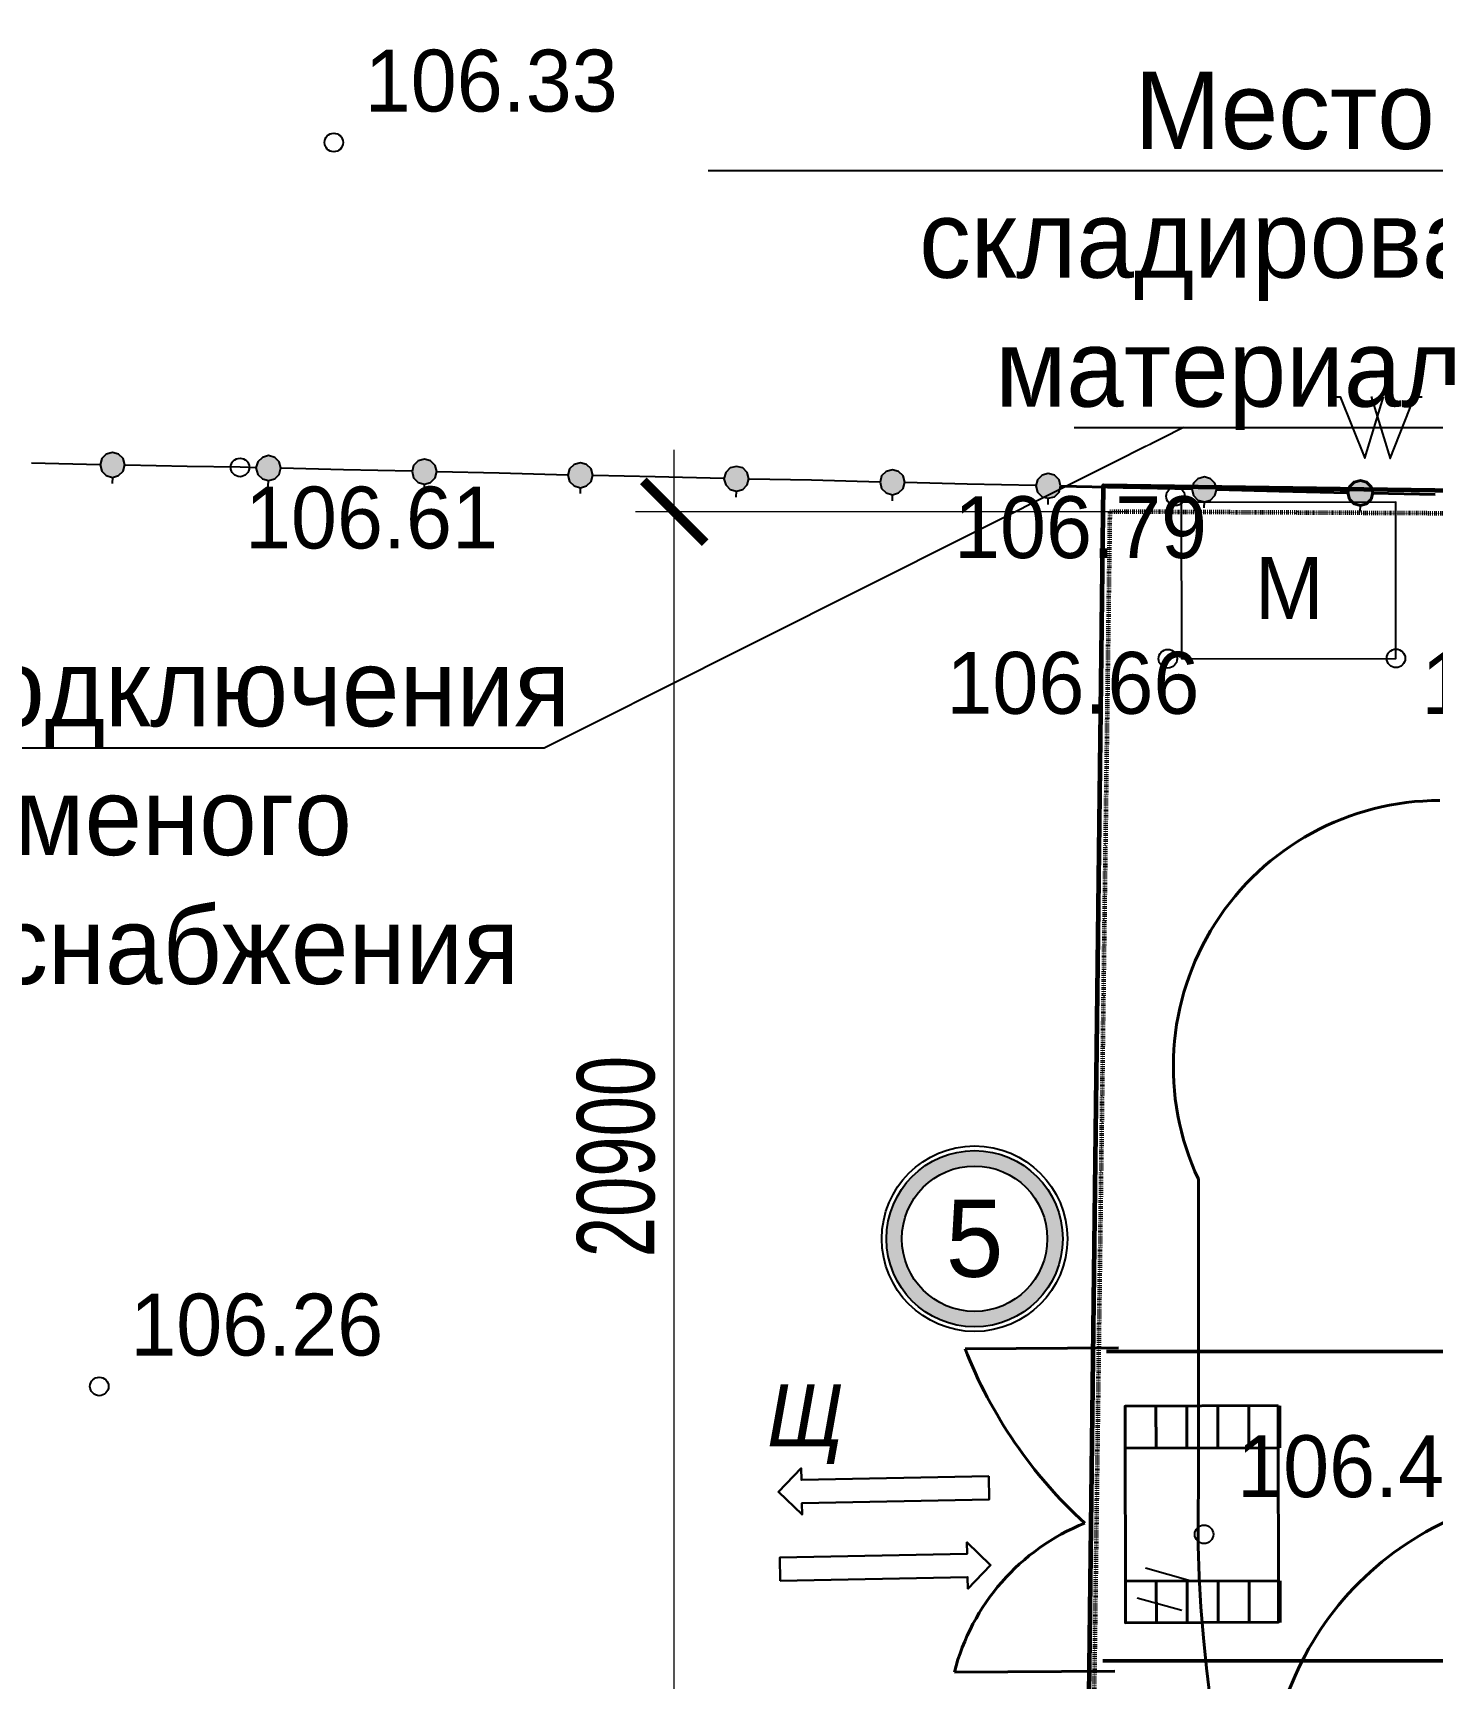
# Model space of a CAD drawing. Header units: millimetres. Extents: x 172667 to 1873135, y -274708 to 168495.
# Drawn here: x 1752736 to 1775356, y 65260 to 91858 of the extents above; entities that cross this region are included whole.
import ezdxf
from ezdxf import colors
from ezdxf.entities.mleader import LeaderData, LeaderLine
from ezdxf.enums import TextEntityAlignment as Align
from ezdxf.math import Vec2, Vec3

# ---------------------------------------------------------------- set-up
doc = ezdxf.new("R2010")
doc.units = ezdxf.units.MM
doc.linetypes.add('05.Ограждение стройплощадки', pattern=[8.0002, 3, -0.0001, -0.0001, 3, -2])
doc.linetypes.add('линия_сгиба', pattern=[1.25, 0.5, -0.25, 0, -0.25, 0, -0.25])
for name, color, linetype, lineweight in [('002 ОГРАЖДЕНИЕ', 82, '05.Ограждение стройплощадки', 40), ('005 ДОРОГА', 32, 'Continuous', 50), ('009 ЭНЕРГИЯ', 12, '07.Энергоснабжение', 25), ('011 ОП.ЗОНА.КРАН', 1, '02.Опасная зона кран', 40), ('012 ОП.ЗОНА.ЗДАНИЕ', 171, '01.Опасная зона здание', 40), ('017 ОТВОД', 7, '13.Граница отвода', 70)]:
    doc.layers.add(name, color=color, linetype=linetype, lineweight=lineweight)
for name, color, linetype in [('_ТОПО', 253, 'Continuous'), ('SC007', 7, 'Continuous'), ('для геологии', 7, 'Continuous')]:
    doc.layers.add(name, color=color, linetype=linetype)
doc.styles.add('17', font='', dxfattribs={"height": 0.000909972})
doc.styles.add('6', font='', dxfattribs={"height": 0.001503})
doc.styles.add('F2', font='', dxfattribs={"height": 0.000909972})
doc.styles.get("Standard").update_dxf_attribs({"font": '', "height": 500})
doc.styles.add('размеры', font='', dxfattribs={"width": 0.7})
doc.styles.get('17').set_extended_font_data('Bm431', italic=True)
doc.styles.get('6').set_extended_font_data('P131')
doc.styles.get('F2').set_extended_font_data('D431')
doc.styles.get('Standard').set_extended_font_data('T-FLEX Type A')
doc.styles.get('размеры').set_extended_font_data('T-FLEX Type A')
doc.linetypes.add('01.Опасная зона здание', pattern='A,1,-2,10,-0.05,[1,линии ППР.shx,S=0.2,R=180,X=0,Y=-1],-0.05,10,-2', length=25.1)
doc.linetypes.add('02.Опасная зона кран', pattern='A,1,-2,10,-0.05,[3,линии ППР.shx,S=0.2,R=180,X=0,Y=-1],-0.05,10,-2', length=25.1)
doc.linetypes.add('07.Энергоснабжение', pattern='A,25,-1,[9,SHAPES,S=0.004,R=0,X=0,Y=0],-1', length=27)
doc.linetypes.add('13.Граница отвода', pattern='A,20,[14,SHAPES,S=0.01,R=0,X=0,Y=0],-2.5', length=22.5)
doc.dimstyles.new('SPDS 500', dxfattribs={"dimscale": 500, "dimtxt": 2.5, "dimasz": 2, "dimexe": 1.25, "dimexo": 0, "dimtad": 1, "dimdec": 0, "dimtxsty": 'размеры', "dimblk": 'ARCHTICK', "dimcen": 2.5, "dimdle": 2, "dimclrd": 256, "dimclre": 256, "dimclrt": 1, "dimaunit": 1, "dimadec": 0, "dimazin": 2, "dimtfac": 0.75, "dimtdec": 0, "dimtix": 1, "dimtmove": 1, "dimatfit": 3, "dimfxl": 1.25, "dimtolj": 1, "dimlwd": 20, "dimlwe": 20, "dimarcsym": 0})

# ---------------------------------------------------------------- blocks, each defined once
blk = doc.blocks.new('SYMBOL2060001')
at = {"layer": 'SC007'}
blk.add_circle((0, 0), 0.15, dxfattribs=at)
blk = doc.blocks.new('SYMBOL2090002')
at = {"true_color": 0xffffff}
h = blk.add_hatch(color=7, dxfattribs=at)
edge = h.paths.add_edge_path()
edge.add_arc((0, 0), 0.25, 0, 360)
at = {"true_color": 0x000000}
h = blk.add_hatch(color=18, dxfattribs=at)
edge = h.paths.add_edge_path()
edge.add_arc((0, 0), 0.075, 0, 360)
at = {"color": 18, "linetype": 'Continuous', "lineweight": 0, "true_color": 0x000000}
for radius in [0.25, 0.075]:
    blk.add_circle((0, 0), radius, dxfattribs=at)
blk = doc.blocks.new('SYMBOL2080018')
at = {"layer": 'SC007'}
for points in [[(-0.25, -0.4), (-0.25, 0.35)], [(0.25, -0.4), (0.25, 0.35)]]:
    blk.add_lwpolyline(points, dxfattribs=at)
blk = doc.blocks.new('огр.скорости')
at = {"ltscale": 200}
h = blk.add_hatch(color=20, dxfattribs=at)
h.paths.add_polyline_path([(-570, 0, 0.214798), (-378, -427), (-197, -427, -0.292358), (-470, 0, -1), (470, 0, -0.291644), (198, -426), (379, -426, 0.21411), (570, 0, 1)])
h.paths.add_polyline_path([(379, -426), (198, -426, -0.220675), (-197, -427), (-378, -427, 0.379706)])
for radius in [600, 570, 470]:
    blk.add_circle((0, 0), radius, dxfattribs=at)
blk.add_text('5', height=500, dxfattribs=at).set_placement((0, 0), align=Align.MIDDLE)
blk = doc.blocks.new('_None')
blk = doc.blocks.new('_ArchTick')
at = {"color": 0, "linetype": 'ByBlock', "const_width": 0.15}
blk.add_lwpolyline([(-0.5, -0.5), (0.5, 0.5)], dxfattribs=at)
blk = doc.blocks.new('*D277')
at = {"linetype": 'Continuous', "lineweight": 20, "transparency": 16777216}
for p, q in [((1763105, 62269), (1763105, 85116)), ((1770449, 84116), (1762480, 84116)), ((1764336, 63269), (1762480, 63269))]:
    blk.add_line(p, q, dxfattribs=at)
at = {"layer": 'Defpoints', "color": 0, "transparency": 16777216}
for p in [(1763105, 84116), (1770449, 84116, 106790), (1764336, 63269, 107296)]:
    blk.add_point(p, dxfattribs=at)
at = {"lineweight": 20, "transparency": 16777216, "xscale": 1000, "yscale": 1000, "zscale": 1000}
for p, rotation in [((1763105, 84116), 90), ((1763105, 63269), 270)]:
    blk.add_blockref('_ArchTick', p, dxfattribs=dict(at, rotation=rotation))
at = {"color": 1, "transparency": 16777216, "insert": (1762167, 73692), "char_height": 1250, "attachment_point": 5, "rotation": 90, "style": 'размеры'}
blk.add_mtext('\\A1;20900', dxfattribs=at)

msp = doc.modelspace()

# ---------------------------------------------------------------- hatches: boundary and pattern name
at = {"layer": '_ТОПО', "linetype": 'ByBlock', "lineweight": -2}
for points in [[(1754021.2, 84670.1), (1754121.2, 84700.1), (1754196.2, 84770.1), (1754221.2, 84875.1), (1754196.2, 84975.1), (1754121.2, 85045.1), (1754021.2, 85075.1), (1753921.2, 85045.1), (1753851.2, 84975.1), (1753821.2, 84875.1), (1753851.2, 84770.1), (1753921.2, 84700.1)], [(1756546.2, 84620.1), (1756646.2, 84650.1), (1756716.2, 84720.1), (1756746.2, 84825.1), (1756716.2, 84925.1), (1756646.2, 84995.1), (1756546.2, 85025.1), (1756446.2, 84995.1), (1756371.2, 84925.1), (1756341.2, 84825.1), (1756371.2, 84720.1), (1756446.2, 84650.1)], [(1759066.2, 84565.1), (1759166.2, 84590.1), (1759241.2, 84665.1), (1759266.2, 84765.1), (1759241.2, 84865.1), (1759166.2, 84940.1), (1759066.2, 84965.1), (1758966.2, 84940.1), (1758891.2, 84865.1), (1758866.2, 84765.1), (1758891.2, 84665.1), (1758966.2, 84590.1)], [(1761586.2, 84505.1), (1761686.2, 84535.1), (1761761.2, 84605.1), (1761786.2, 84710.1), (1761761.2, 84810.1), (1761686.2, 84880.1), (1761586.2, 84910.1), (1761486.2, 84880.1), (1761411.2, 84810.1), (1761386.2, 84710.1), (1761411.2, 84605.1), (1761486.2, 84535.1)], [(1764111.2, 84450.1), (1764211.2, 84475.1), (1764281.2, 84550.1), (1764311.2, 84650.1), (1764281.2, 84750.1), (1764211.2, 84825.1), (1764111.2, 84850.1), (1764006.2, 84825.1), (1763936.2, 84750.1), (1763906.2, 84650.1), (1763936.2, 84550.1), (1764006.2, 84475.1)], [(1766631.2, 84390.1), (1766731.2, 84420.1), (1766806.2, 84490.1), (1766831.2, 84595.1), (1766806.2, 84695.1), (1766731.2, 84765.1), (1766631.2, 84795.1), (1766531.2, 84765.1), (1766456.2, 84695.1), (1766431.2, 84595.1), (1766456.2, 84490.1), (1766531.2, 84420.1)], [(1769151.2, 84335.1), (1769251.2, 84360.1), (1769326.2, 84435.1), (1769351.2, 84535.1), (1769326.2, 84635.1), (1769251.2, 84710.1), (1769151.2, 84735.1), (1769051.2, 84710.1), (1768976.2, 84635.1), (1768951.2, 84535.1), (1768976.2, 84435.1), (1769051.2, 84360.1)]]:
    msp.add_hatch(color=8, dxfattribs=at).paths.add_polyline_path(points)
at = {"layer": '_ТОПО', "linetype": 'ByBlock', "lineweight": 40}
for points in [[(1771676.2, 84275.1), (1771776.2, 84305.1), (1771846.2, 84380.1), (1771876.2, 84480.1), (1771846.2, 84580.1), (1771776.2, 84650.1), (1771676.2, 84680.1), (1771571.2, 84650.1), (1771501.2, 84580.1), (1771471.2, 84480.1), (1771501.2, 84380.1), (1771571.2, 84305.1)], [(1774196.2, 84220.1), (1774296.2, 84245.1), (1774371.2, 84320.1), (1774396.2, 84420.1), (1774371.2, 84520.1), (1774296.2, 84595.1), (1774196.2, 84620.1), (1774096.2, 84595.1), (1774021.2, 84520.1), (1773996.2, 84420.1), (1774021.2, 84320.1), (1774096.2, 84245.1)]]:
    msp.add_hatch(color=7, dxfattribs=at).paths.add_polyline_path(points)

# ---------------------------------------------------------------- linework, layer by layer
at = {"layer": '002 ОГРАЖДЕНИЕ', "linetype": 'ByBlock', "ltscale": 200}
for p, q in [((1770288.8, 70597.4, -103056.2), (1767805.2, 70585.4, -103056.2)), ((1770226.8, 65369.6, -103056.2), (1767632.9, 65357.1, -103056.2))]:
    msp.add_line(p, q, dxfattribs=at)
for centre, radius, start, end in [((1774845.4, 73342, -103056.2), 7560.6, 201.38254, 227.52655), ((1771069.4, 64476.2, -103056.2), 3547.6, 112.00501, 165.62215)]:
    msp.add_arc(centre, radius, start, end, dxfattribs=at)
at = {"layer": '005 ДОРОГА'}
for p, q in [((1809767.1, 70554.5, 105718), (1770090.6, 70540.2, 105718)), ((1770031.4, 65540.2, 105718), (1809768.9, 65540.2, 105718))]:
    msp.add_line(p, q, dxfattribs=at)
at = {"layer": '005 ДОРОГА', "lineweight": 40, "ltscale": 200}
for p, q in [((1770892.4, 69655.2), (1770893.7, 68980.5)), ((1771392.4, 69656.2), (1771393.7, 68981.5)), ((1771892.4, 69657.1), (1771893.7, 68982.4)), ((1772392.4, 69658.1), (1772393.7, 68983.4)), ((1772892.4, 69659), (1772893.7, 68984.3)), ((1772869, 68984.3), (1770393.7, 68979.6)), ((1772873.1, 66833.7), (1770397.8, 66828.9)), ((1770899.1, 66155.2), (1770897.8, 66829.9)), ((1771399.1, 66156.2), (1771397.8, 66830.8)), ((1771899.1, 66157.1), (1771897.8, 66831.8)), ((1772399.1, 66158.1), (1772397.8, 66832.8)), ((1772899.1, 66159), (1772897.8, 66833.7))]:
    msp.add_line(p, q, dxfattribs=at)
msp.add_lwpolyline([(1772867.7, 69665.2), (1772874.4, 66165.2), (1770399.1, 66154.2), (1770392.4, 69654.2)], close=True, dxfattribs=at)
at = {"layer": '005 ДОРОГА', "lineweight": 30, "ltscale": 200, "elevation": -103056.2}
for points in [[(1768189.8, 68524.4), (1768197.2, 68149.5), (1765168.2, 68089.5), (1765171.9, 67902), (1764789.5, 68269.5), (1765157, 68651.9), (1765160.7, 68464.4)], [(1764818, 66832.3), (1767847.1, 66892.3), (1767850.8, 66704.9), (1768218.3, 67087.2), (1767835.9, 67454.7), (1767839.6, 67267.2), (1764810.6, 67207.2)]]:
    msp.add_lwpolyline(points, close=True, dxfattribs=at)
at = {"layer": '011 ОП.ЗОНА.КРАН', "elevation": 108875}
msp.add_lwpolyline([(1771579.1, 68404.5), (1771579.1, 73323.6)], dxfattribs=at)
at = {"layer": '011 ОП.ЗОНА.КРАН'}
msp.add_arc((1792894.8, 67843.5, 108875), 21323, 178.49232, 344.51579, dxfattribs=at)
at = {"layer": '012 ОП.ЗОНА.ЗДАНИЕ'}
msp.add_arc((1777712, 63268.6, 107296.5), 5000, 89.94583, 180, dxfattribs=at)
at = {"layer": '017 ОТВОД', "color": 1, "linetype": '13.Граница отвода', "lineweight": 60, "elevation": -103056.2}
msp.add_lwpolyline([(1769145.1, 8582.2), (1770045.1, 84542.2), (1850035.1, 83412.2), (1849135.1, 7452.2)], close=True, dxfattribs=at)
at = {"layer": '017 ОТВОД', "color": 6, "linetype": 'линия_сгиба', "lineweight": 60, "ltscale": 5, "elevation": 3738.5}
msp.add_lwpolyline([(1769149.6, 9024.3), (1815482.4, 8078.8), (1815473.1, 83886.3), (1770145.1, 84117.2)], close=True, dxfattribs=at)
at = {"layer": '_ТОПО', "color": 8, "linetype": 'ByBlock', "lineweight": -2}
for p, q in [((1769361.2, 85478.8, 105544.8), (1769762.8, 85675.6, 105544.8)), ((1753821.2, 84875.1, 106789.5), (1752711.2, 84900.1, 106789.5)), ((1753821.2, 84875.1, 106789.5), (1752711.2, 84900.1, 106789.5)), ((1755231.2, 84850.1, 106789.5), (1754226.2, 84870.1, 106789.5)), ((1755231.2, 84850.1, 106789.5), (1754226.2, 84870.1, 106789.5)), ((1754021.2, 84675.1, 106789.5), (1754016.2, 84575.1, 106789.5)), ((1754021.2, 84675.1, 106789.5), (1754016.2, 84575.1, 106789.5)), ((1756541.2, 84625.1, 106789.5), (1756536.2, 84525.1, 106789.5)), ((1756541.2, 84625.1, 106789.5), (1756536.2, 84525.1, 106789.5)), ((1757756.2, 84795.1, 106789.5), (1756746.2, 84820.1, 106789.5)), ((1757756.2, 84795.1, 106789.5), (1756746.2, 84820.1, 106789.5)), ((1758866.2, 84770.1, 106789.5), (1757756.2, 84795.1, 106789.5)), ((1758866.2, 84770.1, 106789.5), (1757756.2, 84795.1, 106789.5)), ((1760276.2, 84740.1, 106789.5), (1759266.2, 84760.1, 106789.5)), ((1760276.2, 84740.1, 106789.5), (1759266.2, 84760.1, 106789.5)), ((1761386.2, 84710.1, 106789.5), (1760276.2, 84740.1, 106789.5)), ((1761386.2, 84710.1, 106789.5), (1760276.2, 84740.1, 106789.5)), ((1762796.2, 84680.1, 106789.5), (1761791.2, 84705.1, 106789.5)), ((1762796.2, 84680.1, 106789.5), (1761791.2, 84705.1, 106789.5)), ((1763906.2, 84655.1, 106789.5), (1762796.2, 84680.1, 106789.5)), ((1763906.2, 84655.1, 106789.5), (1762796.2, 84680.1, 106789.5)), ((1765321.2, 84625.1, 106789.5), (1764311.2, 84645.1, 106789.5)), ((1765321.2, 84625.1, 106789.5), (1764311.2, 84645.1, 106789.5)), ((1766431.2, 84595.1, 106789.5), (1765321.2, 84625.1, 106789.5)), ((1766431.2, 84595.1, 106789.5), (1765321.2, 84625.1, 106789.5)), ((1767841.2, 84565.1, 106789.5), (1766831.2, 84590.1, 106789.5)), ((1767841.2, 84565.1, 106789.5), (1766831.2, 84590.1, 106789.5)), ((1759061.2, 84565.1, 106789.5), (1759061.2, 84465.1, 106789.5)), ((1759061.2, 84565.1, 106789.5), (1759061.2, 84465.1, 106789.5)), ((1761581.2, 84510.1, 106789.5), (1761581.2, 84410.1, 106789.5)), ((1761581.2, 84510.1, 106789.5), (1761581.2, 84410.1, 106789.5)), ((1764106.2, 84450.1, 106789.5), (1764101.2, 84350.1, 106789.5)), ((1764106.2, 84450.1, 106789.5), (1764101.2, 84350.1, 106789.5)), ((1766626.2, 84395.1, 106789.5), (1766626.2, 84295.1, 106789.5)), ((1766626.2, 84395.1, 106789.5), (1766626.2, 84295.1, 106789.5)), ((1768951.2, 84540.1, 106789.5), (1767841.2, 84565.1, 106789.5)), ((1768951.2, 84540.1, 106789.5), (1767841.2, 84565.1, 106789.5)), ((1769146.2, 84335.1, 106789.5), (1769146.2, 84235.1, 106789.5)), ((1769146.2, 84335.1, 106789.5), (1769146.2, 84235.1, 106789.5)), ((1770361.2, 84510.1, 106789.5), (1769356.2, 84530.1, 106789.5)), ((1771471.2, 84485.1, 106789.5), (1770361.2, 84510.1, 106789.5)), ((1772886.2, 84450.1, 106789.5), (1771876.2, 84475.1, 106789.5)), ((1771671.2, 84280.1, 106789.5), (1771666.2, 84180.1, 106789.5)), ((1771671.2, 84280.1, 106789.5), (1771666.2, 84180.1, 106789.5)), ((1774191.2, 84220.1, 106789.5), (1774186.2, 84120.1, 106789.5)), ((1774191.2, 84220.1, 106789.5), (1774186.2, 84120.1, 106789.5))]:
    msp.add_line(p, q, dxfattribs=at)
at = {"layer": '_ТОПО', "color": 7, "linetype": 'ByBlock', "lineweight": 40}
for p, q in [((1770361.2, 84510.1, 106789.5), (1769356.2, 84530.1, 106789.5)), ((1771471.2, 84485.1, 106789.5), (1770361.2, 84510.1, 106789.5)), ((1772886.2, 84450.1, 106789.5), (1771876.2, 84475.1, 106789.5)), ((1773991.2, 84425.1, 106789.5), (1772886.2, 84450.1, 106789.5)), ((1775406.2, 84395.1, 106789.5), (1774396.2, 84415.1, 106789.5)), ((1775406.2, 84395.1, 106789.5), (1774396.2, 84415.1, 106789.5))]:
    msp.add_line(p, q, dxfattribs=at)
at = {"layer": '_ТОПО', "color": 7, "linetype": 'ByBlock', "lineweight": -2}
msp.add_line((1773991.2, 84425.1, 106789.5), (1772886.2, 84450.1, 106789.5), dxfattribs=at)
at = {"layer": '_ТОПО', "color": 8, "linetype": 'ByBlock', "lineweight": -2, "flags": 128}
for points, elevation in [([(1771261.2, 85463.6), (1769361.2, 85478.8), (1769759.6, 85275.6)], 105544.8), ([(1756341.2, 84825.1), (1756086.2, 84835.1), (1755231.2, 84850.1)], 106789.5), ([(1756341.2, 84825.1), (1756086.2, 84835.1), (1755231.2, 84850.1)], 106789.5)]:
    msp.add_lwpolyline(points, dxfattribs=dict(at, elevation=elevation))
for points, elevation in [([(1754021.2, 84670.1), (1754121.2, 84700.1), (1754196.2, 84770.1), (1754221.2, 84875.1), (1754196.2, 84975.1), (1754121.2, 85045.1), (1754021.2, 85075.1), (1753921.2, 85045.1), (1753851.2, 84975.1), (1753821.2, 84875.1), (1753851.2, 84770.1), (1753921.2, 84700.1), (1754021.2, 84670.1)], 106789.5), ([(1754021.2, 84670.1), (1754121.2, 84700.1), (1754196.2, 84770.1), (1754221.2, 84875.1), (1754196.2, 84975.1), (1754121.2, 85045.1), (1754021.2, 85075.1), (1753921.2, 85045.1), (1753851.2, 84975.1), (1753821.2, 84875.1), (1753851.2, 84770.1), (1753921.2, 84700.1), (1754021.2, 84670.1)], 106789.5), ([(1756546.2, 84620.1), (1756646.2, 84650.1), (1756716.2, 84720.1), (1756746.2, 84825.1), (1756716.2, 84925.1), (1756646.2, 84995.1), (1756546.2, 85025.1), (1756446.2, 84995.1), (1756371.2, 84925.1), (1756341.2, 84825.1), (1756371.2, 84720.1), (1756446.2, 84650.1), (1756546.2, 84620.1)], 106789.5), ([(1756546.2, 84620.1), (1756646.2, 84650.1), (1756716.2, 84720.1), (1756746.2, 84825.1), (1756716.2, 84925.1), (1756646.2, 84995.1), (1756546.2, 85025.1), (1756446.2, 84995.1), (1756371.2, 84925.1), (1756341.2, 84825.1), (1756371.2, 84720.1), (1756446.2, 84650.1), (1756546.2, 84620.1)], 106789.5), ([(1759066.2, 84565.1), (1759166.2, 84590.1), (1759241.2, 84665.1), (1759266.2, 84765.1), (1759241.2, 84865.1), (1759166.2, 84940.1), (1759066.2, 84965.1), (1758966.2, 84940.1), (1758891.2, 84865.1), (1758866.2, 84765.1), (1758891.2, 84665.1), (1758966.2, 84590.1), (1759066.2, 84565.1)], 106789.5), ([(1759066.2, 84565.1), (1759166.2, 84590.1), (1759241.2, 84665.1), (1759266.2, 84765.1), (1759241.2, 84865.1), (1759166.2, 84940.1), (1759066.2, 84965.1), (1758966.2, 84940.1), (1758891.2, 84865.1), (1758866.2, 84765.1), (1758891.2, 84665.1), (1758966.2, 84590.1), (1759066.2, 84565.1)], 106789.5), ([(1761586.2, 84505.1), (1761686.2, 84535.1), (1761761.2, 84605.1), (1761786.2, 84710.1), (1761761.2, 84810.1), (1761686.2, 84880.1), (1761586.2, 84910.1), (1761486.2, 84880.1), (1761411.2, 84810.1), (1761386.2, 84710.1), (1761411.2, 84605.1), (1761486.2, 84535.1), (1761586.2, 84505.1)], 106789.5), ([(1761586.2, 84505.1), (1761686.2, 84535.1), (1761761.2, 84605.1), (1761786.2, 84710.1), (1761761.2, 84810.1), (1761686.2, 84880.1), (1761586.2, 84910.1), (1761486.2, 84880.1), (1761411.2, 84810.1), (1761386.2, 84710.1), (1761411.2, 84605.1), (1761486.2, 84535.1), (1761586.2, 84505.1)], 106789.5), ([(1764111.2, 84450.1), (1764211.2, 84475.1), (1764281.2, 84550.1), (1764311.2, 84650.1), (1764281.2, 84750.1), (1764211.2, 84825.1), (1764111.2, 84850.1), (1764006.2, 84825.1), (1763936.2, 84750.1), (1763906.2, 84650.1), (1763936.2, 84550.1), (1764006.2, 84475.1), (1764111.2, 84450.1)], 106789.5), ([(1764111.2, 84450.1), (1764211.2, 84475.1), (1764281.2, 84550.1), (1764311.2, 84650.1), (1764281.2, 84750.1), (1764211.2, 84825.1), (1764111.2, 84850.1), (1764006.2, 84825.1), (1763936.2, 84750.1), (1763906.2, 84650.1), (1763936.2, 84550.1), (1764006.2, 84475.1), (1764111.2, 84450.1)], 106789.5), ([(1766631.2, 84390.1), (1766731.2, 84420.1), (1766806.2, 84490.1), (1766831.2, 84595.1), (1766806.2, 84695.1), (1766731.2, 84765.1), (1766631.2, 84795.1), (1766531.2, 84765.1), (1766456.2, 84695.1), (1766431.2, 84595.1), (1766456.2, 84490.1), (1766531.2, 84420.1), (1766631.2, 84390.1)], 106789.5), ([(1766631.2, 84390.1), (1766731.2, 84420.1), (1766806.2, 84490.1), (1766831.2, 84595.1), (1766806.2, 84695.1), (1766731.2, 84765.1), (1766631.2, 84795.1), (1766531.2, 84765.1), (1766456.2, 84695.1), (1766431.2, 84595.1), (1766456.2, 84490.1), (1766531.2, 84420.1), (1766631.2, 84390.1)], 106789.5), ([(1769151.2, 84335.1), (1769251.2, 84360.1), (1769326.2, 84435.1), (1769351.2, 84535.1), (1769326.2, 84635.1), (1769251.2, 84710.1), (1769151.2, 84735.1), (1769051.2, 84710.1), (1768976.2, 84635.1), (1768951.2, 84535.1), (1768976.2, 84435.1), (1769051.2, 84360.1), (1769151.2, 84335.1)], 106789.5), ([(1769151.2, 84335.1), (1769251.2, 84360.1), (1769326.2, 84435.1), (1769351.2, 84535.1), (1769326.2, 84635.1), (1769251.2, 84710.1), (1769151.2, 84735.1), (1769051.2, 84710.1), (1768976.2, 84635.1), (1768951.2, 84535.1), (1768976.2, 84435.1), (1769051.2, 84360.1), (1769151.2, 84335.1)], 106789.5), ([(1771676.2, 84275.1), (1771776.2, 84305.1), (1771846.2, 84380.1), (1771876.2, 84480.1), (1771846.2, 84580.1), (1771776.2, 84650.1), (1771676.2, 84680.1), (1771571.2, 84650.1), (1771501.2, 84580.1), (1771471.2, 84480.1), (1771501.2, 84380.1), (1771571.2, 84305.1), (1771676.2, 84275.1)], 106789.5), ([(1771676.2, 84275.1), (1771776.2, 84305.1), (1771846.2, 84380.1), (1771876.2, 84480.1), (1771846.2, 84580.1), (1771776.2, 84650.1), (1771676.2, 84680.1), (1771571.2, 84650.1), (1771501.2, 84580.1), (1771471.2, 84480.1), (1771501.2, 84380.1), (1771571.2, 84305.1), (1771676.2, 84275.1)], 106789.5), ([(1771305, 81740.5), (1774772.2, 81746.1), (1774768.1, 84269.9), (1771300.9, 84264.3), (1771305, 81740.5)], 106700)]:
    msp.add_lwpolyline(points, close=True, dxfattribs=dict(at, elevation=elevation))
at = {"layer": '_ТОПО', "color": 7, "linetype": 'ByBlock', "lineweight": 40, "elevation": 106789.5, "flags": 128}
msp.add_lwpolyline([(1774196.2, 84220.1), (1774296.2, 84245.1), (1774371.2, 84320.1), (1774396.2, 84420.1), (1774371.2, 84520.1), (1774296.2, 84595.1), (1774196.2, 84620.1), (1774096.2, 84595.1), (1774021.2, 84520.1), (1773996.2, 84420.1), (1774021.2, 84320.1), (1774096.2, 84245.1), (1774196.2, 84220.1)], close=True, dxfattribs=at)
msp.add_lwpolyline([(1774196.2, 84220.1), (1774296.2, 84245.1), (1774371.2, 84320.1), (1774396.2, 84420.1), (1774371.2, 84520.1), (1774296.2, 84595.1), (1774196.2, 84620.1), (1774096.2, 84595.1), (1774021.2, 84520.1), (1773996.2, 84420.1), (1774021.2, 84320.1), (1774096.2, 84245.1), (1774196.2, 84220.1)], close=True, dxfattribs=at)

# ---------------------------------------------------------------- block references
at = {"xscale": 2.5, "yscale": 2.5, "zscale": 2.5}
msp.add_blockref('огр.скорости', (1767960, 72363.4, 1295.6), dxfattribs=at)
at = {"layer": '_ТОПО', "color": 8, "linetype": 'ByBlock', "lineweight": -2, "xscale": 1000, "yscale": 1000, "zscale": 1000}
for name, p in [('SYMBOL2060001', (1757600.2, 90087.1, 106333)), ('SYMBOL2090002', (1771261.2, 85463.6, 106598.2)), ('SYMBOL2060001', (1771253.2, 85725.1, 106544)), ('SYMBOL2060001', (1756084.2, 84833.1, 106607)), ('SYMBOL2060001', (1771207.2, 84367.1, 106790)), ('SYMBOL2060001', (1771084.2, 81740.1, 106656)), ('SYMBOL2060001', (1774772.2, 81746.1, 106610)), ('SYMBOL2060001', (1753809.2, 69975.1, 106255))]:
    msp.add_blockref(name, p, dxfattribs=at)
at = {"layer": '_ТОПО', "color": 8, "linetype": 'ByBlock', "lineweight": -2, "xscale": 999.9999999999999, "yscale": 999.9999999999999, "zscale": 999.9999999999999, "rotation": 355.515828059632}
msp.add_blockref('SYMBOL2060001', (1771670.1, 67584, 106481), dxfattribs=at)
at = {"layer": '_ТОПО', "color": 8, "xscale": 999.9999999999998, "yscale": 999.9999999999998, "zscale": 999.9999999999998, "rotation": 254.3791803973531}
msp.add_blockref('SYMBOL2080018', (1771042.4, 66691.3), dxfattribs=at)

# ---------------------------------------------------------------- texts
at = {"layer": '_ТОПО', "color": 8, "linetype": 'ByBlock', "lineweight": -2, "style": 'F2'}
for s, p in [('106.33', (1758100.2, 91087.1, 106333)), ('106.54', (1771753.2, 86725.1, 106544)), ('106.61', (1756164.2, 84023.1, 106767)), ('106.79', (1767627.2, 83867.1, 106790)), ('106.66', (1767504.2, 81350.1, 106776)), ('106.61', (1775182.2, 81346.1, 108680)), ('106.26', (1754309.2, 70975.1, 106255)), ('106.48', (1772204.2, 68685.1, 106481))]:
    msp.add_text(s, height=1000, dxfattribs=at).set_placement(p, align=Align.MIDDLE_LEFT)
at = {"layer": '_ТОПО', "color": 8, "linetype": 'ByBlock', "lineweight": -2}
for s, style, p in [('М', '6', (1773046.6, 82885.2, 106700)), ('Щ', '17', (1765222.2, 69508.1, 106635.3))]:
    msp.add_text(s, height=1000, dxfattribs=dict(at, style=style)).set_placement(p, align=Align.MIDDLE_CENTER)

# ---------------------------------------------------------------- next in the draw order: leaders
at = {"layer": 'для геологии', "linetype": 'Continuous', "lineweight": 0}
ml = msp.add_multileader_mtext('Standard', dxfattribs=at)
ml.set_content('Место складирования\\Pматериалов', color=256)
ml.set_leader_properties()
ml.set_arrow_properties(name='NONE')
ml.build(insert=Vec2(0, 0))
ml.multileader.update_dxf_attribs({"text_left_attachment_type": 6, "text_right_attachment_type": 6, "dogleg_length": 0.36, "arrow_head_size": 1000})
ctx = ml.context
ctx.base_point, ctx.char_height, ctx.arrow_head_size, ctx.landing_gap_size, ctx.plane_origin = Vec3(1766008.5, 89626.3), 1250, 1000, 90, Vec3(1790437.6, 97839.9)
ctx.left_attachment, ctx.right_attachment, ctx.text_align_type = 6, 6, 1
notes = []
notes.append((ctx, [(0, (1, 1, 0), (1781083.4, 89626.3), (-1, 0), 1144.9, [(0, [(1785348, 74661.4)], 0, [])])]))
ctx.mtext.insert, ctx.mtext.rotation, ctx.mtext.width, ctx.mtext.alignment, ctx.mtext.flow_direction = Vec3(1772973.5, 91233.4), 6.2831853, 16036.635, 2, 5
ctx.mtext.has_bg_fill, ctx.mtext.bg_color, ctx.mtext.bg_scale_factor, ctx.mtext.bg_transparency, ctx.mtext.use_window_bg_color = 1, -1027028792, 1.5, 0, 1
for ctx, leaders in notes:
    for number, flags, end, landing, length, lines in leaders:
        leader = LeaderData()
        leader.index, (leader.has_last_leader_line, leader.has_dogleg_vector, leader.attachment_direction) = number, flags
        leader.last_leader_point, leader.dogleg_vector, leader.dogleg_length = Vec3(end), Vec3(landing), length
        for number, points, colour, breaks in lines:
            line = LeaderLine()
            line.index, line.vertices, line.color, line.breaks = number, Vec3.list(points), colors.encode_raw_color(colour), breaks
            leader.lines.append(line)
        ctx.leaders.append(leader)

# ---------------------------------------------------------------- next in the draw order: linework, layer by layer
at = {"ltscale": 500}
for points in [[(1773772, 85975), (1773870.6, 85975), (1774270, 84983), (1774572.5, 85976.4)], [(1774371.1, 85980.6), (1774677.4, 84975.1), (1775071.7, 85976.4), (1775193.4, 85976.4)]]:
    msp.add_lwpolyline(points, dxfattribs=at)
at = {"layer": '009 ЭНЕРГИЯ', "lineweight": 25, "ltscale": 200}
msp.add_line((1769569.5, 85476.3), (1777213.6, 85476.3), dxfattribs=at)
at = {"layer": '011 ОП.ЗОНА.КРАН'}
msp.add_arc((1775473.2, 75147.8), 4300.2, 89.8573, 205.10011, dxfattribs=at)

# ---------------------------------------------------------------- next in the draw order: dimensions: what is measured, and where the dimension line sits
dim = msp.add_linear_dim(base=(1763104.9, 84115.6), p1=(1764335.9, 63268.6, 107296.5), p2=(1770448.9, 84115.6, 106789.5), angle=90, text='20900', dimstyle='SPDS 500')
dim.commit()
dim.dimension.update_dxf_attribs({"geometry": '*D277', "text_midpoint": (1762167, 73692.1)})

# ---------------------------------------------------------------- next in the draw order: leaders
at = {"layer": 'для геологии', "linetype": 'Continuous', "lineweight": 0}
ml = msp.add_multileader_mtext('Standard', dxfattribs=at)
ml.set_content('Точка подключения временого энергоснабжения', color=256)
ml.set_leader_properties()
ml.set_arrow_properties(name='NONE')
ml.build(insert=Vec2(0, 0))
ml.multileader.update_dxf_attribs({"text_left_attachment_type": 6, "text_right_attachment_type": 6, "dogleg_length": 0.36, "arrow_head_size": 1000})
ctx = ml.context
ctx.base_point, ctx.char_height, ctx.arrow_head_size, ctx.landing_gap_size, ctx.plane_origin = Vec3(1747711.8, 80291.7), 1250, 1000, 90, Vec3(1747283.9, 103223.2)
ctx.left_attachment, ctx.right_attachment, ctx.text_align_type = 6, 6, 1
notes = []
notes.append((ctx, [(0, (1, 1, 0), (1761001, 80291.7), (-1, 0), 1144.9, [(0, [(1771335.1, 85476.3)], 0, [])])]))
ctx.mtext.insert, ctx.mtext.rotation, ctx.mtext.width, ctx.mtext.alignment, ctx.mtext.flow_direction = Vec3(1753784, 81898.9), 6.2831853, 16036.635, 2, 5
ctx.mtext.has_bg_fill, ctx.mtext.bg_color, ctx.mtext.bg_scale_factor, ctx.mtext.bg_transparency, ctx.mtext.use_window_bg_color = 1, -1027028792, 1.5, 0, 1
for ctx, leaders in notes:
    for number, flags, end, landing, length, lines in leaders:
        leader = LeaderData()
        leader.index, (leader.has_last_leader_line, leader.has_dogleg_vector, leader.attachment_direction) = number, flags
        leader.last_leader_point, leader.dogleg_vector, leader.dogleg_length = Vec3(end), Vec3(landing), length
        for number, points, colour, breaks in lines:
            line = LeaderLine()
            line.index, line.vertices, line.color, line.breaks = number, Vec3.list(points), colors.encode_raw_color(colour), breaks
            leader.lines.append(line)
        ctx.leaders.append(leader)

doc.saveas('drawing.dxf')
